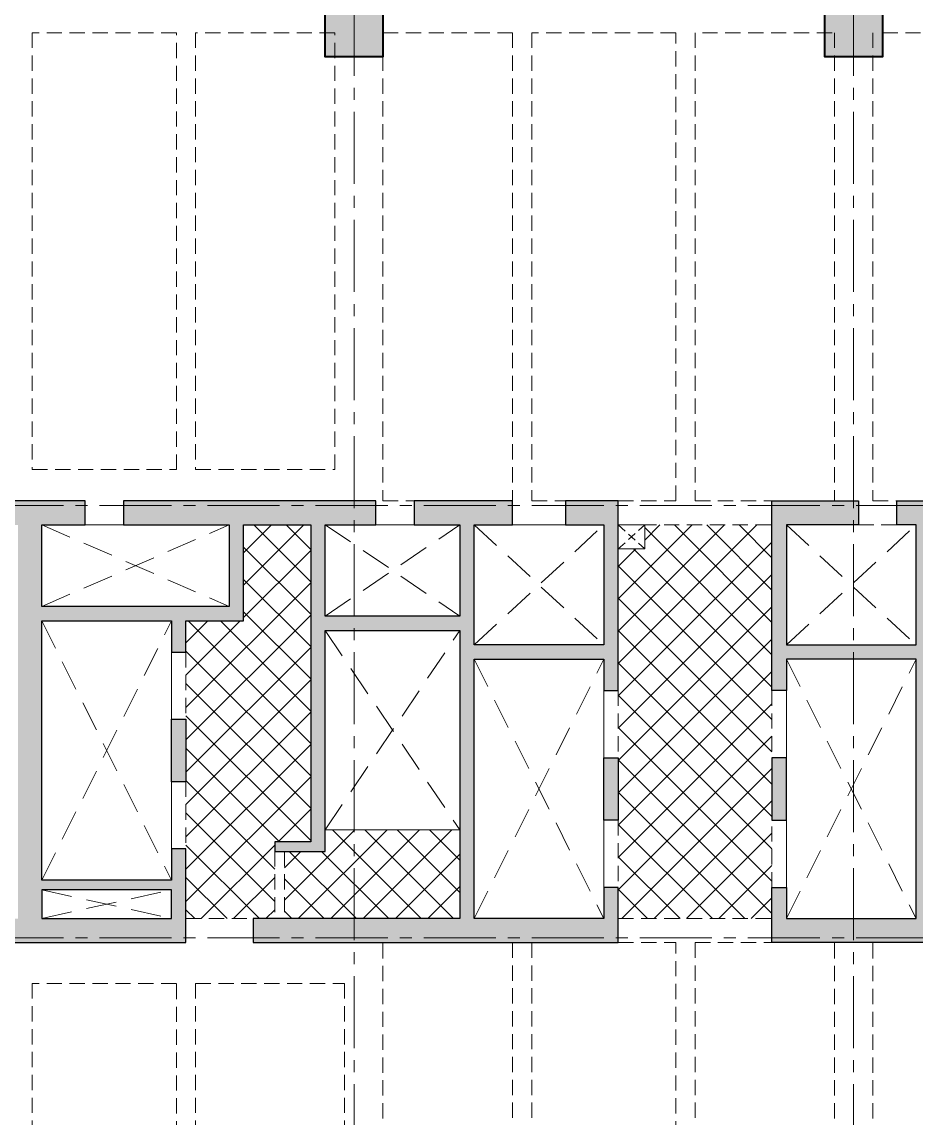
# Model space of a CAD drawing. Header units: millimetres. Extents: x 115500 to 206800, y -6300 to 53700.
# Drawn here: x 143835 to 162450, y 15445 to 38275 of the extents above; entities that cross this region are included whole.
import ezdxf

# ---------------------------------------------------------------- set-up
doc = ezdxf.new("R2010")
doc.units = ezdxf.units.MM
for name, pattern in [('DASHED2', [9.525, 6.35, -3.175]), ('HIDDEN2', [4.7625, 3.175, -1.5875]), ('HT_Grid$0$CENTER2', [1.125, 0.75, -0.125, 0.125, -0.125])]:
    doc.linetypes.add(name, pattern=pattern)
doc.layers.get('0').update_dxf_attribs({"lineweight": 20})
for name, color, linetype, lineweight in [('HT_5F_Col$0$NDC_S-COLUMN', 4, 'Continuous', 40), ('HT_5F_Col$0$NDC_S_HATCH COLUMN AND WALL', 251, 'Continuous', 13), ('HT_Core wall _5F$0$NDC_S_HATCH COLUMN AND WALL', 251, 'Continuous', 13), ('HT_Core wall _5F$0$NDC_S_WALL', 6, 'Continuous', 25), ('HT_Grid$0$NDC_S_AXIS', 5, 'HT_Grid$0$CENTER2', 13), ('NDC_S_BEAM', 3, 'HIDDEN2', 20), ('NDC_S_HATCH MATERIAL', 8, 'Continuous', 13), ('NDC_S_OPENING', 9, 'DASHED2', 13), ('NDC_S_SLAB', 2, 'Continuous', 20)]:
    doc.layers.add(name, color=color, linetype=linetype, lineweight=lineweight)

# ---------------------------------------------------------------- blocks, each defined once
blk = doc.blocks.new('HT_5F_Col$0$cot')
at = {"layer": 'HT_5F_Col$0$NDC_S_HATCH COLUMN AND WALL', "ltscale": 0.005}
h = blk.add_hatch(color=256, dxfattribs=at)
h.dxf.hatch_style = 1
h.paths.add_polyline_path([(-0.5, 0.5), (0.5, 0.5), (0.5, -0.5), (-0.5, -0.5)])
at = {"layer": 'HT_5F_Col$0$NDC_S-COLUMN', "ltscale": 0.005}
blk.add_lwpolyline([(-0.5, 0.5), (0.5, 0.5), (0.5, -0.5), (-0.5, -0.5)], close=True, dxfattribs=at)

msp = doc.modelspace()

# ---------------------------------------------------------------- hatches: boundary and pattern name
at = {"layer": 'HT_Core wall _5F$0$NDC_S_HATCH COLUMN AND WALL'}
h = msp.add_hatch(color=256, dxfattribs=at)
h.dxf.hatch_style = 1
h.paths.add_polyline_path([(147250, 21050), (146950, 21050), (146950, 20400), (144250, 20400), (144250, 25800), (146950, 25800), (146950, 25150), (147250, 25150), (147250, 25800), (148450, 25800), (148450, 27800), (149850, 27800), (149850, 21200), (149100, 21200), (149100, 21000), (150150, 21000), (150150, 25600), (152950, 25600), (152950, 19600), (148650, 19600), (148650, 19100), (156250, 19100), (156250, 20250), (155950, 20250), (155950, 19600), (153250, 19600), (153250, 25000), (155950, 25000), (155950, 24350), (156250, 24350), (156250, 28300), (155150, 28300), (155150, 27800), (155950, 27800), (155950, 25300), (153250, 25300), (153250, 27800), (154050, 27800), (154050, 28300), (152000, 28300), (152000, 27800), (152950, 27800), (152950, 25900), (150150, 25900), (150150, 27800), (151200, 27800), (151200, 28300), (145950, 28300), (145950, 27800), (148150, 27800), (148150, 26100), (144250, 26100), (144250, 27800), (145150, 27800), (145150, 28300), (141950, 28300), (141950, 19100), (142400, 19100), (142400, 19600), (142150, 19600), (142150, 27800), (143750, 27800), (143750, 19600), (143500, 19600), (143500, 19100), (147250, 19100)])
h.paths.add_polyline_path([(144250, 19600), (144250, 20200), (146950, 20200), (146950, 19600)], flags=16)
h = msp.add_hatch(color=256, dxfattribs=at)
h.dxf.hatch_style = 1
h.paths.add_polyline_path([(162750, 27800), (165450, 27800), (165450, 27150), (165750, 27150), (165750, 28300), (162050, 28300), (162050, 27800), (162450, 27800), (162450, 25300), (159750, 25300), (159750, 27800), (161250, 27800), (161250, 28300), (159450, 28300), (159450, 24350), (159750, 24350), (159750, 25000), (162450, 25000), (162450, 19600), (159750, 19600), (159750, 20250), (159450, 20250), (159450, 19100), (165750, 19100), (165750, 20250), (165450, 20250), (165450, 19600), (162750, 19600)])
h = msp.add_hatch(color=256, dxfattribs=at)
h.dxf.hatch_style = 1
h.paths.add_polyline_path([(146950, 23750), (147250, 23750), (147250, 22450), (146950, 22450)])
h = msp.add_hatch(color=256, dxfattribs=at)
h.dxf.hatch_style = 1
h.paths.add_polyline_path([(156250, 22950), (155950, 22950), (155950, 21650), (156250, 21650)])
h = msp.add_hatch(color=256, dxfattribs=at)
h.dxf.hatch_style = 1
h.paths.add_polyline_path([(159750, 22950), (159450, 22950), (159450, 21650), (159750, 21650)])

# ---------------------------------------------------------------- linework, layer by layer
at = {"layer": 'HT_Core wall _5F$0$NDC_S_WALL'}
for points in [[(143500, 19100), (147250, 19100), (147250, 21050), (146950, 21050), (146950, 20400), (144250, 20400), (144250, 25800), (146950, 25800), (146950, 25150), (147250, 25150), (147250, 25800), (148450, 25800), (148450, 27800), (149850, 27800), (149850, 21200), (149100, 21200), (149100, 21000), (150150, 21000), (150150, 25600), (152950, 25600), (152950, 19600), (148650, 19600), (148650, 19100), (156250, 19100), (156250, 20250), (155950, 20250), (155950, 19600), (153250, 19600), (153250, 25000), (155950, 25000), (155950, 24350), (156250, 24350), (156250, 28300), (155150, 28300), (155150, 27800), (155950, 27800), (155950, 25300), (153250, 25300), (153250, 27800), (154050, 27800), (154050, 28300), (152000, 28300), (152000, 27800), (152950, 27800), (152950, 25900), (150150, 25900), (150150, 27800), (151200, 27800), (151200, 28300), (145950, 28300), (145950, 27800), (148150, 27800), (148150, 26100), (144250, 26100), (144250, 27800), (145150, 27800), (145150, 28300), (141950, 28300)], [(165750, 19100), (159450, 19100), (159450, 20250), (159750, 20250), (159750, 19600), (162450, 19600), (162450, 25000), (159750, 25000), (159750, 24350), (159450, 24350), (159450, 28300), (161250, 28300), (161250, 27800), (159750, 27800), (159750, 25300), (162450, 25300), (162450, 27800), (162050, 27800)], [(162050, 27800), (162050, 28300), (165750, 28300)], [(155950, 21650), (155950, 22950), (156250, 22950), (156250, 21650), (155950, 21650)], [(159450, 22950), (159450, 21650), (159750, 21650), (159750, 22950), (159450, 22950)], [(146950, 20200), (144250, 20200), (144250, 19600), (146950, 19600), (146950, 20200)]]:
    msp.add_lwpolyline(points, dxfattribs=at)
msp.add_lwpolyline([(146950, 23750), (147250, 23750), (147250, 22450), (146950, 22450)], close=True, dxfattribs=at)
at = {"layer": 'HT_Grid$0$NDC_S_AXIS', "ltscale": 2000}
for p, q in [((150750, -1100), (150750, 48500)), ((161150, -1100), (161150, 48500)), ((120700, 28200), (201600, 28200)), ((120700, 19200), (201600, 19200))]:
    msp.add_line(p, q, dxfattribs=at)
at = {"layer": 'NDC_S_BEAM', "ltscale": 100}
for p, q in [((144050, 38050), (144050, 28950)), ((147050, 38050), (144050, 38050)), ((147050, 28950), (147050, 38050)), ((147450, 38050), (147450, 28950)), ((150350, 38050), (147450, 38050)), ((150350, 28950), (150350, 38050)), ((154050, 38050), (151350, 38050)), ((151350, 38050), (151350, 28300)), ((154050, 38050), (154050, 28300)), ((154450, 38050), (154450, 28300)), ((157450, 38050), (154450, 38050)), ((157450, 28300), (157450, 38050)), ((157850, 38050), (157850, 28300)), ((160700, 38050), (157850, 38050)), ((160750, 38050), (160750, 28300)), ((161550, 38050), (161550, 28300)), ((164450, 38050), (161600, 38050)), ((144050, 28950), (147050, 28950)), ((147450, 28950), (150350, 28950)), ((151350, 28300), (152000, 28300)), ((154450, 28300), (155150, 28300)), ((156250, 28300), (157450, 28300)), ((157850, 28300), (159450, 28300)), ((161550, 28300), (162050, 28300)), ((149850, 27800), (148450, 27800)), ((156250, 27800), (159450, 27800)), ((161250, 27800), (162050, 27800)), ((147250, 25150), (147250, 23750)), ((156250, 24350), (156250, 22950)), ((159450, 24350), (159450, 22950)), ((147250, 22450), (147250, 21050)), ((156250, 21650), (156250, 20250)), ((159450, 20250), (159450, 21650)), ((149100, 21000), (149100, 19600)), ((149300, 21000), (149300, 19600)), ((147250, 19600), (148650, 19600)), ((156250, 19600), (159450, 19600)), ((151350, 19088.5), (151350, 9350)), ((154050, 19100), (154050, 9350)), ((154450, 19100), (154450, 9350)), ((156250, 19100), (157450, 19100)), ((157450, 9350), (157450, 19100)), ((157850, 19100), (159450, 19100)), ((157850, 19100), (157850, 9350)), ((160750, 19088.5), (160750, 9350)), ((161550, 19088.5), (161550, 9350)), ((144050, 18250), (144050, 9350)), ((147050, 18250), (144050, 18250)), ((147050, 9350), (147050, 18250)), ((147450, 18250), (147450, 9350)), ((147450, 18250), (150550, 18250)), ((150550, 18250), (150550, 9350))]:
    msp.add_line(p, q, dxfattribs=at)
at = {"layer": 'NDC_S_HATCH MATERIAL', "linetype": 'Continuous', "ltscale": 100}
for p, q in [((148450, 27216.5), (149033.5, 27800)), ((148450, 26543), (149707, 27800)), ((149850, 26612), (148662, 27800)), ((149850, 27285.6), (149335.6, 27800)), ((156250, 26260.8), (157789.2, 27800)), ((156250, 25587.3), (158462.7, 27800)), ((156250, 24913.8), (159136.2, 27800)), ((156800, 27484.3), (157115.7, 27800)), ((159450, 25094.3), (156800, 27744.3)), ((159450, 25767.8), (157417.8, 27800)), ((159450, 26441.3), (158091.3, 27800)), ((159450, 27114.8), (158764.8, 27800)), ((159450, 27788.3), (159438.3, 27800)), ((156250, 24240.2), (159450, 27440.2)), ((149850, 25938.5), (148450, 27338.5)), ((148450, 25869.5), (149850, 27269.5)), ((156250, 26934.3), (156615.7, 27300)), ((159450, 24420.7), (156570.7, 27300)), ((159450, 23747.2), (156250, 26947.2)), ((156250, 23566.7), (159450, 26766.7)), ((147250, 23996), (149850, 26596)), ((149850, 25265), (148450, 26665)), ((159450, 23073.7), (156250, 26273.7)), ((156250, 22893.2), (159450, 26093.2)), ((147250, 23322.5), (149850, 25922.5)), ((147250, 25343), (147707, 25800)), ((147250, 24669.5), (148380.5, 25800)), ((149850, 23244.4), (147294.4, 25800)), ((149850, 23918), (147968, 25800)), ((149850, 24591.5), (148450, 25991.5)), ((159450, 22400.2), (156250, 25600.2)), ((156250, 22219.7), (159450, 25419.7)), ((147250, 22648.9), (149850, 25248.9)), ((149850, 22570.9), (147250, 25170.9)), ((159450, 21726.7), (156250, 24926.7)), ((156250, 21546.2), (159450, 24746.2)), ((147250, 21975.4), (149850, 24575.4)), ((149850, 21897.4), (147250, 24497.4)), ((159450, 21053.1), (156250, 24253.1)), ((156250, 20872.6), (159450, 24072.6)), ((147250, 21301.9), (149850, 23901.9)), ((149850, 21223.9), (147250, 23823.9)), ((159450, 20379.6), (156250, 23579.6)), ((156250, 20199.1), (159450, 23399.1)), ((147250, 20628.4), (149850, 23228.4)), ((149200.4, 21200), (147250, 23150.4)), ((159450, 19706.1), (156250, 22906.1)), ((156324.4, 19600), (159450, 22725.6)), ((147250, 19954.9), (149850, 22554.9)), ((149100, 20626.8), (147250, 22476.8)), ((158882.6, 19600), (156250, 22232.6)), ((156997.9, 19600), (159450, 22052.1)), ((149100, 19953.3), (147250, 21803.3)), ((149168.6, 21200), (149850, 21881.4)), ((158209.1, 19600), (156250, 21559.1)), ((149300, 19984.3), (150765.7, 21450)), ((149589.2, 19600), (151439.2, 21450)), ((150262.7, 19600), (152112.7, 21450)), ((152147.4, 19600), (150297.4, 21450)), ((150936.2, 19600), (152786.2, 21450)), ((152820.9, 19600), (150970.9, 21450)), ((152950, 20144.4), (151644.4, 21450)), ((152950, 20818), (152318, 21450)), ((157671.4, 19600), (159450, 21378.6)), ((148779.8, 19600), (147250, 21129.8)), ((147568.6, 19600), (149100, 21131.4)), ((149842.2, 21200), (149850, 21207.8)), ((149300, 20657.8), (149642.2, 21000)), ((150800.4, 19600), (149400.4, 21000)), ((151473.9, 19600), (150073.9, 21000)), ((151609.8, 19600), (152950, 20940.2)), ((157535.6, 19600), (156250, 20885.6)), ((158345, 19600), (159450, 20705)), ((148106.3, 19600), (147250, 20456.3)), ((148242.2, 19600), (149100, 20457.8)), ((150126.8, 19600), (149300, 20426.8)), ((152283.3, 19600), (152950, 20266.7)), ((156862, 19600), (156250, 20212)), ((159018.5, 19600), (159450, 20031.5)), ((147432.8, 19600), (147250, 19782.8)), ((148915.7, 19600), (149100, 19784.3)), ((149453.3, 19600), (149300, 19753.3))]:
    msp.add_line(p, q, dxfattribs=at)
at = {"layer": 'NDC_S_OPENING', "ltscale": 100}
for p, q in [((144250, 27800), (148150, 26100)), ((144250, 26100), (148150, 27800)), ((150150, 27800), (152950, 25900)), ((150150, 25900), (152950, 27800)), ((153250, 27800), (155950, 25300)), ((153250, 25300), (155950, 27800)), ((159750, 27800), (162450, 25300)), ((159750, 25300), (162450, 27800)), ((144250, 25800), (146950, 20400)), ((144250, 20400), (146950, 25800)), ((150150, 21450), (152950, 25600)), ((150150, 25600), (152950, 21450)), ((153250, 25000), (155950, 19600)), ((153250, 19600), (155950, 25000)), ((159750, 25000), (162450, 19600)), ((159750, 19600), (162450, 25000)), ((144250, 19600), (146950, 20200)), ((144250, 20200), (146950, 19600))]:
    msp.add_line(p, q, dxfattribs=at)
at = {"layer": 'NDC_S_OPENING', "ltscale": 30}
for p, q in [((156250, 27800), (156800, 27300)), ((156250, 27300), (156800, 27800))]:
    msp.add_line(p, q, dxfattribs=at)
at = {"layer": 'NDC_S_SLAB', "ltscale": 100}
for p, q in [((144250, 27800), (148150, 27800)), ((144250, 26100), (144250, 27800)), ((148150, 27800), (148150, 26100)), ((151200, 27800), (152000, 27800)), ((154050, 27800), (155150, 27800)), ((156250, 27800), (156800, 27800)), ((156250, 27300), (156250, 27800)), ((156800, 27800), (156800, 27300)), ((156800, 27300), (156250, 27300)), ((148150, 26100), (144250, 26100)), ((144250, 25800), (146950, 25800)), ((144250, 20400), (144250, 25800)), ((146950, 25800), (146950, 20400)), ((155950, 25000), (153250, 25000)), ((153250, 25000), (153250, 19600)), ((155950, 19600), (155950, 25000)), ((159750, 25000), (162450, 25000)), ((159750, 19600), (159750, 25000)), ((162450, 25000), (162450, 19600)), ((152950, 21450), (150150, 21450)), ((146950, 20400), (144250, 20400)), ((153250, 19600), (155950, 19600)), ((162450, 19600), (159750, 19600))]:
    msp.add_line(p, q, dxfattribs=at)

# ---------------------------------------------------------------- block references
at = {"xscale": 1200, "yscale": 1400}
for p in [(150750, 38250), (161150, 38250)]:
    msp.add_blockref('HT_5F_Col$0$cot', p, dxfattribs=at)

doc.saveas('drawing.dxf')
